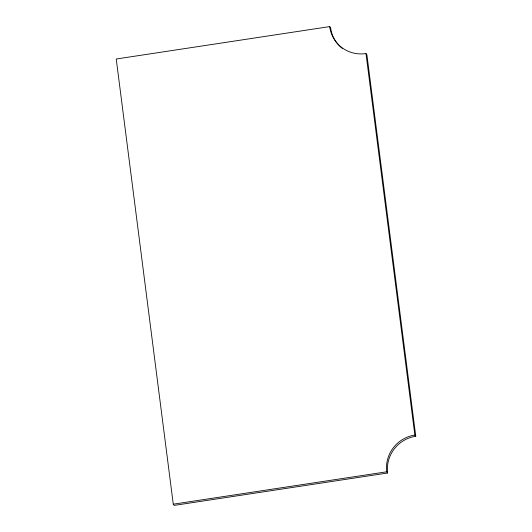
<?xml version="1.0" encoding="UTF-8"?>
<svg xmlns="http://www.w3.org/2000/svg" width="532" height="532" viewBox="0 0 532 532"><rect width="100%" height="100%" fill="white"/><g stroke="black" fill="none" stroke-linecap="round" stroke-linejoin="round"><path stroke-width="0.8" d="M329.694 26.6L116.235 59.005L173.266 504.196L174.177 505.4L387.642 472.995A32.785 31.9 -37.2 0 1 415.765 436.247L366.9 54.769L365.983 53.566A32.785 31.9 -37.2 0 1 329.694 26.6L330.611 27.804A32.785 31.9 -37.2 0 0 342.276 48.399M173.266 504.196L386.724 471.791A32.785 31.9 -37.2 0 1 414.854 435.043L365.983 53.566M414.854 435.043L415.765 436.247M386.724 471.791L387.642 472.995"/></g></svg>
